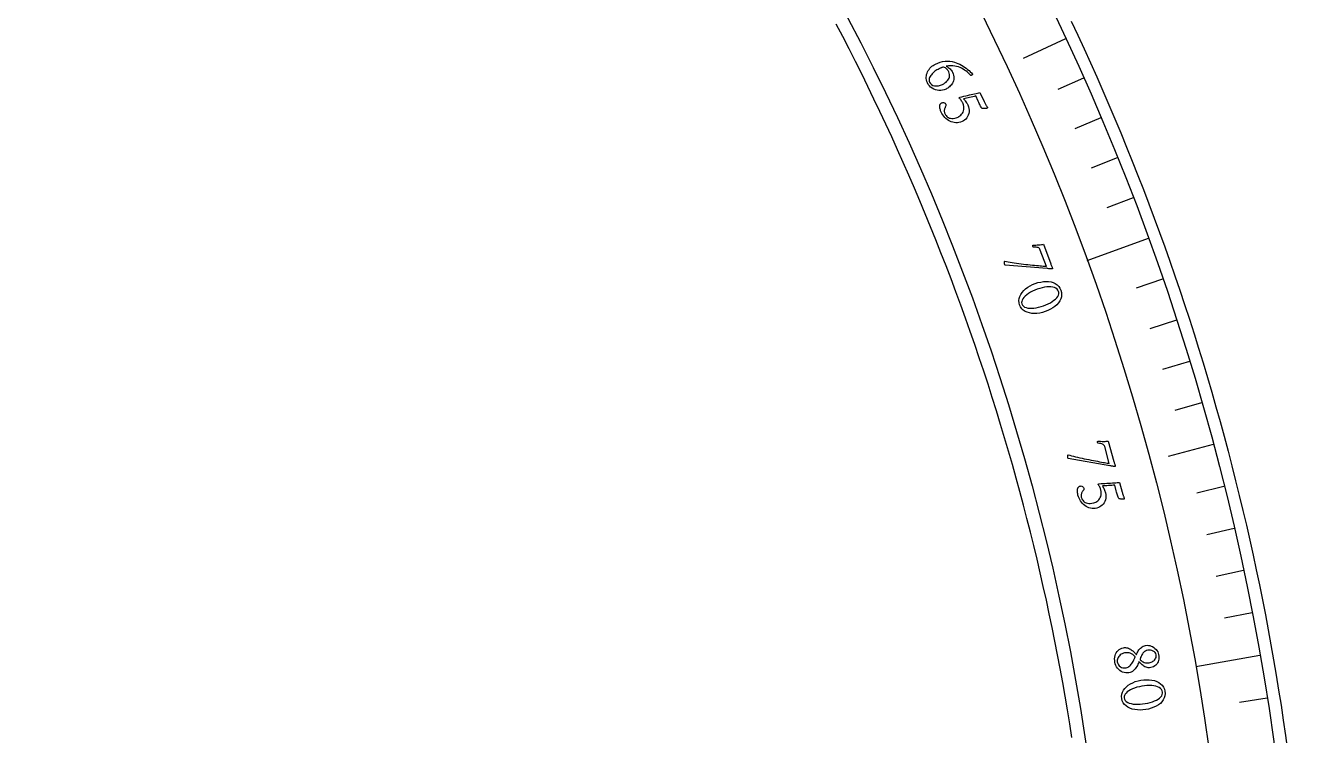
# Model space of a CAD drawing. Header units: millimetres. Extents: x -78 to 78, y -78 to 100.
# Drawn here: x 37.74 to 77.6, y 10.97 to 33.22 of the extents above; entities that cross this region are included whole.
import ezdxf

# ---------------------------------------------------------------- set-up
doc = ezdxf.new("R2010")
doc.units = ezdxf.units.MM
for name, color, linetype in [('CUT_INNER', 6, 'Continuous'), ('CUT_OUTER', 1, 'Continuous'), ('ENGRAVE', 7, 'Continuous'), ('ENGRAVE_FINE', 8, 'Continuous'), ('TEXT', 5, 'Continuous')]:
    doc.layers.add(name, color=color, linetype=linetype)

msp = doc.modelspace()

# ---------------------------------------------------------------- linework, layer by layer
at = {"layer": 'CUT_INNER'}
msp.add_lwpolyline([(70.5319, 10.9051), (70.4637, 11.3377), (70.3928, 11.7698), (70.3193, 12.2016), (70.2431, 12.6328), (70.1642, 13.0636), (70.0828, 13.4938), (69.9986, 13.9236), (69.9119, 14.3528), (69.8225, 14.7815), (69.7305, 15.2097), (69.6359, 15.6373), (69.5386, 16.0642), (69.4387, 16.4906), (69.3362, 16.9164), (69.2311, 17.3415), (69.1234, 17.766), (69.0131, 18.1898), (68.9002, 18.6129), (68.7847, 19.0353), (68.6666, 19.457), (68.5459, 19.878), (68.4227, 20.2982), (68.2968, 20.7176), (68.1684, 21.1363), (68.0375, 21.5542), (67.9039, 21.9712), (67.7678, 22.3875), (67.6292, 22.8029), (67.488, 23.2174), (67.3443, 23.6311), (67.198, 24.0438), (67.0492, 24.4557), (66.8979, 24.8666), (66.744, 25.2767), (66.5877, 25.6857), (66.4288, 26.0938), (66.2675, 26.5009), (66.1036, 26.907), (65.9373, 27.3121), (65.7685, 27.7162), (65.5972, 28.1192), (65.4234, 28.5212), (65.2472, 28.9221), (65.0685, 29.3219), (64.8873, 29.7206), (64.7037, 30.1182), (64.5177, 30.5146), (64.3293, 30.9099), (64.1384, 31.304), (63.9451, 31.697), (63.7494, 32.0888), (63.5513, 32.4793), (63.3508, 32.8686), (63.148, 33.2567)], dxfattribs=at)
at = {"layer": 'CUT_OUTER'}
msp.add_lwpolyline([(70.5112, 33.3493), (70.7145, 32.916), (70.9151, 32.4815), (71.1131, 32.0458), (71.3084, 31.6088), (71.501, 31.1707), (71.6909, 30.7314), (71.8781, 30.2909), (72.0626, 29.8493), (72.2444, 29.4066), (72.4235, 28.9627), (72.5998, 28.5178), (72.7734, 28.0718), (72.9443, 27.6248), (73.1124, 27.1767), (73.2778, 26.7275), (73.4404, 26.2774), (73.6003, 25.8263), (73.7574, 25.3742), (73.9117, 24.9212), (74.0632, 24.4672), (74.2119, 24.0123), (74.3579, 23.5565), (74.501, 23.0998), (74.6413, 22.6422), (74.7789, 22.1838), (74.9136, 21.7245), (75.0455, 21.2645), (75.1745, 20.8036), (75.3008, 20.3419), (75.4242, 19.8795), (75.5447, 19.4164), (75.6624, 18.9525), (75.7773, 18.4878), (75.8893, 18.0225), (75.9985, 17.5565), (76.1048, 17.0899), (76.2082, 16.6226), (76.3088, 16.1547), (76.4064, 15.6862), (76.5013, 15.217), (76.5932, 14.7474), (76.6822, 14.2771), (76.7684, 13.8063), (76.8517, 13.335), (76.932, 12.8632), (77.0095, 12.3909), (77.0841, 11.9182), (77.1558, 11.445), (77.2245, 10.9713), (77.2904, 10.4973)], dxfattribs=at)
at = {"layer": 'ENGRAVE'}
for points in [[(70.3315, 32.7961), (69.0095, 32.1797)], [(72.9222, 26.5415), (71.0033, 25.8431)], [(74.958, 20.0849), (73.5491, 19.7074)], [(76.4232, 13.4755), (74.4122, 13.1209)]]:
    msp.add_lwpolyline(points, dxfattribs=at)
for radius in [77.6022, 75.5602, 71.7678]:
    msp.add_circle((0, 0), radius, dxfattribs=at)
at = {"layer": 'ENGRAVE_FINE'}
for points in [[(70.8931, 31.5637), (70.0936, 31.2077)], [(71.4332, 30.3216), (70.6276, 29.9796)], [(71.9515, 29.0703), (71.1401, 28.7425)], [(72.4479, 27.8101), (71.6309, 27.4965)], [(73.3743, 25.2648), (72.5468, 24.9799)], [(73.8041, 23.9804), (72.9718, 23.71)], [(74.2114, 22.6887), (73.3744, 22.4328)], [(74.596, 21.3901), (73.7548, 21.1488)], [(75.2971, 18.7737), (74.4479, 18.562)], [(75.6133, 17.4567), (74.7605, 17.2598)], [(75.9064, 16.1344), (75.0504, 15.9524)], [(76.1764, 14.8072), (75.3173, 14.6402)], [(76.6468, 12.1397), (75.7824, 12.0028)]]:
    msp.add_lwpolyline(points, dxfattribs=at)
at = {"layer": 'TEXT'}
for points in [[(66.7918, 31.7508), (66.8125, 31.7012), (66.8265, 31.6535), (66.8339, 31.6076), (66.8346, 31.5636), (66.8299, 31.5216), (66.821, 31.482), (66.8078, 31.4446), (66.7903, 31.4094), (66.7697, 31.3767), (66.747, 31.3464), (66.7222, 31.3187), (66.6953, 31.2935), (66.6677, 31.271), (66.6406, 31.2516), (66.6141, 31.235), (66.5881, 31.2215), (66.5342, 31.2002), (66.4791, 31.1863), (66.4227, 31.1798), (66.3651, 31.1806), (66.3082, 31.1884), (66.2535, 31.2026), (66.2013, 31.2233), (66.1514, 31.2505), (66.1055, 31.2839), (66.0652, 31.3235), (66.0307, 31.3691), (66.0017, 31.4209), (65.9841, 31.4641), (65.9723, 31.5075), (65.9661, 31.5511), (65.9658, 31.5949), (65.9705, 31.6383), (65.9794, 31.6806), (65.9927, 31.7218), (66.0102, 31.762), (66.0315, 31.8006), (66.0559, 31.8374), (66.0835, 31.8722), (66.1144, 31.9052), (66.1475, 31.9354), (66.1821, 31.9624), (66.2182, 31.9859), (66.2558, 32.0061), (66.3299, 32.0383), (66.4049, 32.0636), (66.4808, 32.082), (66.5576, 32.0935), (66.6341, 32.0978), (66.709, 32.0946), (66.7824, 32.0838), (66.8542, 32.0655), (66.9081, 32.0471), (66.9618, 32.0252), (67.0153, 32), (67.0685, 31.9715), (67.1206, 31.9404), (67.1707, 31.9077), (67.2188, 31.8735), (67.2649, 31.8376), (67.308, 31.801), (67.3471, 31.7644), (67.3823, 31.7279), (67.4134, 31.6915), (67.415, 31.6844), (67.4131, 31.6773), (67.4079, 31.6701), (67.3992, 31.6628), (67.3894, 31.6561), (67.3811, 31.6506), (67.3741, 31.6464), (67.3685, 31.6435), (67.3426, 31.6704), (67.3137, 31.6985), (67.2818, 31.7278), (67.2469, 31.7583), (67.209, 31.7886), (67.1681, 31.8177), (67.1242, 31.8455), (67.0772, 31.8719), (67.0273, 31.8957), (66.9745, 31.9157), (66.9189, 31.9318), (66.8604, 31.9441), (66.7989, 31.9514), (66.7344, 31.9527), (66.667, 31.9479), (66.5965, 31.9371), (66.6286, 31.92), (66.6592, 31.9002), (66.6881, 31.8779), (66.7153, 31.8529), (66.7399, 31.8269), (66.7609, 31.8011), (66.7782, 31.7758), (66.7918, 31.7508)], [(66.5043, 31.9123), (66.4876, 31.9065), (66.4707, 31.9004), (66.4537, 31.8939), (66.4366, 31.8871), (66.4195, 31.8799), (66.4024, 31.8725), (66.3856, 31.8648), (66.3688, 31.8569), (66.3364, 31.8403), (66.3041, 31.8216), (66.2718, 31.8009), (66.2397, 31.778), (66.2086, 31.7535), (66.1797, 31.7278), (66.1529, 31.7008), (66.1281, 31.6726), (66.1063, 31.6436), (66.0882, 31.614), (66.0737, 31.584), (66.063, 31.5535), (66.0569, 31.5231), (66.0564, 31.4932), (66.0615, 31.4639), (66.0722, 31.4352), (66.0986, 31.3938), (66.1337, 31.3617), (66.1778, 31.3388), (66.2307, 31.3252), (66.289, 31.3212), (66.3492, 31.3271), (66.4114, 31.3429), (66.4755, 31.3687), (66.5155, 31.3894), (66.5525, 31.4125), (66.5866, 31.4381), (66.6178, 31.466), (66.6448, 31.4961), (66.6668, 31.5282), (66.6836, 31.5622), (66.6952, 31.5982), (66.7005, 31.636), (66.6984, 31.6755), (66.6888, 31.7166), (66.6718, 31.7593), (66.6608, 31.7802), (66.6477, 31.8015), (66.6325, 31.8232), (66.6151, 31.8451), (66.5943, 31.866), (66.569, 31.8841), (66.539, 31.8995), (66.5043, 31.9123)], [(67.2701, 30.7245), (67.2923, 30.6673), (67.306, 30.6115), (67.3112, 30.5572), (67.3079, 30.5043), (67.2977, 30.4537), (67.282, 30.4063), (67.2608, 30.3619), (67.2341, 30.3207), (67.2032, 30.2837), (67.1691, 30.2518), (67.132, 30.2252), (67.0918, 30.2038), (67.042, 30.1846), (66.9922, 30.1719), (66.9424, 30.1655), (66.8925, 30.1655), (66.8433, 30.171), (66.7956, 30.1814), (66.7492, 30.1965), (66.7043, 30.2165), (66.6613, 30.2406), (66.6206, 30.2682), (66.5824, 30.2995), (66.5465, 30.3344), (66.5135, 30.3721), (66.4841, 30.412), (66.458, 30.4541), (66.4355, 30.4983), (66.427, 30.5185), (66.4189, 30.5417), (66.411, 30.5678), (66.4033, 30.5969), (66.397, 30.6272), (66.3928, 30.6569), (66.3909, 30.686), (66.3912, 30.7144), (66.3931, 30.7207), (66.3965, 30.7288), (66.4015, 30.7389), (66.4079, 30.7509), (66.4157, 30.7629), (66.4247, 30.773), (66.4349, 30.7813), (66.4462, 30.7877), (66.4667, 30.7954), (66.4866, 30.799), (66.506, 30.7986), (66.5249, 30.7943), (66.542, 30.7867), (66.5564, 30.7768), (66.5679, 30.7645), (66.5766, 30.7499), (66.5834, 30.7303), (66.5853, 30.711), (66.5824, 30.6921), (66.5746, 30.6735), (66.565, 30.6552), (66.5562, 30.6372), (66.5484, 30.6194), (66.5415, 30.602), (66.5354, 30.5816), (66.5319, 30.5608), (66.5312, 30.5396), (66.5332, 30.5181), (66.5373, 30.4967), (66.5426, 30.4761), (66.5492, 30.4562), (66.5571, 30.4371), (66.5707, 30.4122), (66.5879, 30.3888), (66.6088, 30.3669), (66.6333, 30.3465), (66.6615, 30.3289), (66.6934, 30.3156), (66.7291, 30.3066), (66.7686, 30.3017), (66.8118, 30.3025), (66.8585, 30.3102), (66.9088, 30.3249), (66.9626, 30.3467), (66.9929, 30.3627), (67.022, 30.3828), (67.05, 30.4071), (67.0768, 30.4356), (67.1008, 30.4679), (67.1202, 30.5036), (67.135, 30.5429), (67.1452, 30.5856), (67.1488, 30.6317), (67.144, 30.6808), (67.1307, 30.733), (67.1089, 30.7882), (67.1005, 30.8052), (67.0896, 30.8245), (67.0763, 30.846), (67.0607, 30.8697), (67.0445, 30.8925), (67.0297, 30.9115), (67.0163, 30.9265), (67.0041, 30.9377), (67.0033, 30.9408), (67.0037, 30.9444), (67.0053, 30.9484), (67.008, 30.9527), (67.0115, 30.957), (67.0154, 30.9607), (67.0198, 30.9638), (67.0245, 30.9664), (67.084, 30.9806), (67.1435, 30.9948), (67.2031, 31.009), (67.2626, 31.0231), (67.3211, 31.037), (67.3776, 31.0504), (67.4321, 31.0633), (67.4846, 31.0757), (67.5336, 31.0874), (67.5778, 31.0983), (67.6171, 31.1083), (67.6515, 31.1173), (67.7839, 30.828), (67.7933, 30.8079), (67.8034, 30.7877), (67.814, 30.7675), (67.8253, 30.7473), (67.8365, 30.728), (67.8471, 30.7105), (67.857, 30.6948), (67.8661, 30.6809), (67.8739, 30.6695), (67.8794, 30.6614), (67.8827, 30.6566), (67.8839, 30.6549), (67.8832, 30.6488), (67.8826, 30.6432), (67.8821, 30.638), (67.8816, 30.6333), (67.8808, 30.6292), (67.8791, 30.6258), (67.8764, 30.623), (67.8729, 30.6209), (67.8685, 30.6195), (67.8614, 30.6178), (67.8515, 30.616), (67.8389, 30.614), (67.8244, 30.6122), (67.8089, 30.6108), (67.7925, 30.6099), (67.7751, 30.6095), (67.7576, 30.6098), (67.7408, 30.6112), (67.7247, 30.6137), (67.7094, 30.6173), (67.6978, 30.6375), (67.6854, 30.6597), (67.672, 30.6839), (67.6577, 30.7101), (67.6427, 30.7386), (67.6269, 30.7699), (67.6106, 30.804), (67.5935, 30.8407), (67.5183, 31.0051), (67.4704, 30.9939), (67.4221, 30.9824), (67.3736, 30.9707), (67.3248, 30.9586), (67.2763, 30.9466), (67.2289, 30.9353), (67.1826, 30.9247), (67.1373, 30.9146), (67.1548, 30.8966), (67.1731, 30.8752), (67.1922, 30.8505), (67.2121, 30.8223), (67.231, 30.7937), (67.2469, 30.7679), (67.2599, 30.7448), (67.2701, 30.7245)], [(69.8682, 25.745), (69.8758, 25.725), (69.884, 25.7043), (69.8929, 25.683), (69.9025, 25.6611), (69.9114, 25.6411), (69.9181, 25.6257), (69.9228, 25.6147), (69.9254, 25.6083), (69.9262, 25.6024), (69.9242, 25.5973), (69.9193, 25.5928), (69.9115, 25.5891), (69.8999, 25.5862), (69.8855, 25.5849), (69.8683, 25.5852), (69.8483, 25.5871), (69.8266, 25.5899), (69.8042, 25.5927), (69.781, 25.5955), (69.7571, 25.5983), (68.4387, 25.7084), (68.4347, 25.7109), (68.4311, 25.7148), (68.4278, 25.7199), (68.425, 25.7264), (68.4212, 25.7385), (68.4184, 25.7523), (68.4165, 25.768), (68.4156, 25.7854), (68.416, 25.8018), (68.4184, 25.8143), (68.4226, 25.8229), (68.4288, 25.8275), (68.4795, 25.8169), (68.5347, 25.8065), (68.5944, 25.7964), (68.6588, 25.7864), (68.7262, 25.7766), (68.7954, 25.767), (68.8662, 25.7575), (68.9387, 25.7481), (69.0116, 25.739), (69.0838, 25.7305), (69.1551, 25.7224), (69.2257, 25.7149), (69.2943, 25.7079), (69.3596, 25.7014), (69.4216, 25.6954), (69.4804, 25.69), (69.5347, 25.685), (69.5833, 25.6805), (69.6262, 25.6765), (69.6634, 25.6731), (69.6934, 25.6703), (69.7148, 25.6682), (69.7277, 25.667), (69.732, 25.6666), (69.5412, 26.1791), (69.5284, 26.2063), (69.5122, 26.2282), (69.4929, 26.2448), (69.4703, 26.256), (69.4436, 26.2629), (69.4119, 26.2669), (69.3753, 26.2677), (69.3337, 26.2655), (69.3275, 26.2658), (69.3218, 26.2692), (69.3167, 26.2758), (69.3121, 26.2855), (69.311, 26.2892), (69.3101, 26.2939), (69.3094, 26.2997), (69.3088, 26.3066), (69.3085, 26.3136), (69.3085, 26.3197), (69.3088, 26.325), (69.3095, 26.3293), (69.3555, 26.3316), (69.4017, 26.3345), (69.4482, 26.338), (69.4949, 26.3419), (69.539, 26.346), (69.5778, 26.35), (69.6113, 26.3539), (69.6394, 26.3577)], [(70.1853, 24.9198), (70.2042, 24.8488), (70.2101, 24.7794), (70.2028, 24.7118), (70.1825, 24.6459), (70.1509, 24.5827), (70.1098, 24.5229), (70.0592, 24.4665), (69.9991, 24.4137), (69.9315, 24.3651), (69.8582, 24.3218), (69.7792, 24.2836), (69.6944, 24.2506), (69.6075, 24.224), (69.5218, 24.205), (69.4373, 24.1936), (69.3541, 24.1898), (69.2741, 24.194), (69.1992, 24.2064), (69.1296, 24.227), (69.0652, 24.2559), (69.008, 24.2934), (68.9601, 24.34), (68.9215, 24.3958), (68.8922, 24.4607), (68.8746, 24.5278), (68.8698, 24.5943), (68.8777, 24.6603), (68.8984, 24.7256), (68.93, 24.7892), (68.9709, 24.8496), (69.021, 24.9069), (69.0802, 24.9611), (69.147, 25.0111), (69.2197, 25.0559), (69.2981, 25.0954), (69.3823, 25.1296), (69.4689, 25.1573), (69.5544, 25.1773), (69.6388, 25.1896), (69.722, 25.1942), (69.8022, 25.1905), (69.8771, 25.1781), (69.9469, 25.1571), (70.0115, 25.1274), (70.0689, 25.0889), (70.117, 25.0415), (70.1558, 24.9851), (70.1853, 24.9198)], [(70.115, 24.8831), (70.0955, 24.9225), (70.0675, 24.9555), (70.0309, 24.9821), (69.9857, 25.0022), (69.9336, 25.0161), (69.8762, 25.0242), (69.8135, 25.0263), (69.7455, 25.0226), (69.6739, 25.0133), (69.6001, 24.9984), (69.5242, 24.9782), (69.4462, 24.9525), (69.3706, 24.923), (69.2996, 24.8905), (69.2333, 24.8551), (69.1716, 24.8167), (69.1161, 24.7766), (69.0682, 24.736), (69.0279, 24.6947), (68.9951, 24.6529), (68.9714, 24.6115), (68.9582, 24.5714), (68.9555, 24.5326), (68.9633, 24.4951), (68.9836, 24.4538), (69.0126, 24.4198), (69.0502, 24.3932), (69.0964, 24.374), (69.1497, 24.3614), (69.2084, 24.3549), (69.2725, 24.3544), (69.3419, 24.36), (69.4148, 24.3709), (69.4892, 24.3865), (69.5652, 24.4069), (69.6426, 24.432), (69.7192, 24.4611), (69.7903, 24.4928), (69.8561, 24.5272), (69.9164, 24.5641), (69.9703, 24.6029), (70.0166, 24.6425), (70.0554, 24.6831), (70.0866, 24.7245), (70.109, 24.7658), (70.1212, 24.806), (70.1232, 24.8451), (70.115, 24.8831)], [(71.8461, 19.5576), (71.852, 19.537), (71.8584, 19.5157), (71.8654, 19.4937), (71.873, 19.4711), (71.8801, 19.4504), (71.8855, 19.4344), (71.8892, 19.4231), (71.8912, 19.4165), (71.8915, 19.4105), (71.8891, 19.4056), (71.8838, 19.4016), (71.8757, 19.3985), (71.8639, 19.3966), (71.8494, 19.3966), (71.8323, 19.3984), (71.8126, 19.4021), (71.7912, 19.4067), (71.7691, 19.4115), (71.7463, 19.4163), (71.7227, 19.4212), (70.4189, 19.6457), (70.4151, 19.6486), (70.4119, 19.6528), (70.4091, 19.6582), (70.4068, 19.6649), (70.4041, 19.6772), (70.4025, 19.6913), (70.402, 19.707), (70.4026, 19.7245), (70.4044, 19.7408), (70.4079, 19.753), (70.4129, 19.7612), (70.4194, 19.7653), (70.469, 19.7503), (70.5231, 19.7351), (70.5817, 19.7198), (70.6449, 19.7043), (70.7113, 19.6886), (70.7793, 19.673), (70.849, 19.6574), (70.9204, 19.6417), (70.9923, 19.6263), (71.0634, 19.6115), (71.1338, 19.5973), (71.2035, 19.5837), (71.2712, 19.5707), (71.3357, 19.5586), (71.3969, 19.5472), (71.455, 19.5366), (71.5087, 19.5269), (71.5567, 19.5182), (71.5991, 19.5105), (71.6358, 19.5038), (71.6655, 19.4984), (71.6867, 19.4945), (71.6994, 19.4922), (71.7036, 19.4914), (71.5583, 20.0185), (71.5478, 20.0468), (71.5336, 20.07), (71.5158, 20.0882), (71.4943, 20.1013), (71.4683, 20.1106), (71.4371, 20.1173), (71.4007, 20.1213), (71.3591, 20.1227), (71.3529, 20.1235), (71.3475, 20.1275), (71.343, 20.1345), (71.3393, 20.1446), (71.3385, 20.1483), (71.338, 20.1531), (71.3378, 20.1589), (71.3378, 20.1659), (71.3381, 20.1729), (71.3386, 20.179), (71.3395, 20.1841), (71.3405, 20.1884), (71.3865, 20.1867), (71.4328, 20.1856), (71.4794, 20.1849), (71.5263, 20.1848), (71.5706, 20.185), (71.6096, 20.1856), (71.6433, 20.1866), (71.6716, 20.1879)], [(71.5833, 18.5764), (71.5953, 18.5162), (71.5991, 18.4589), (71.5948, 18.4045), (71.5824, 18.353), (71.5635, 18.305), (71.5398, 18.2609), (71.5112, 18.221), (71.4778, 18.185), (71.4409, 18.1539), (71.4019, 18.1285), (71.3607, 18.1087), (71.3173, 18.0946), (71.265, 18.0844), (71.2138, 18.0804), (71.1636, 18.0828), (71.1145, 18.0914), (71.067, 18.1055), (71.0217, 18.1239), (70.9787, 18.1469), (70.9379, 18.1743), (70.8997, 18.2055), (70.8645, 18.2398), (70.8323, 18.2773), (70.803, 18.3178), (70.7771, 18.3607), (70.755, 18.4051), (70.7367, 18.4511), (70.7222, 18.4986), (70.7174, 18.5199), (70.7133, 18.5442), (70.7101, 18.5713), (70.7076, 18.6013), (70.7066, 18.6322), (70.7077, 18.6622), (70.7108, 18.6911), (70.716, 18.7191), (70.719, 18.7249), (70.7238, 18.7324), (70.7304, 18.7414), (70.7389, 18.7521), (70.7487, 18.7626), (70.7593, 18.771), (70.7707, 18.7774), (70.7829, 18.7818), (70.8044, 18.7857), (70.8247, 18.7858), (70.8438, 18.7821), (70.8616, 18.7745), (70.8772, 18.7641), (70.8896, 18.7518), (70.8988, 18.7377), (70.9049, 18.7218), (70.9081, 18.7013), (70.9066, 18.682), (70.9004, 18.6639), (70.8896, 18.6469), (70.8769, 18.6306), (70.8652, 18.6144), (70.8544, 18.5983), (70.8446, 18.5823), (70.835, 18.5632), (70.828, 18.5434), (70.8236, 18.5227), (70.8219, 18.5011), (70.8221, 18.4793), (70.8238, 18.4581), (70.8268, 18.4374), (70.8313, 18.4171), (70.8404, 18.3902), (70.8532, 18.3642), (70.87, 18.339), (70.8906, 18.3147), (70.9153, 18.2925), (70.9445, 18.2739), (70.9781, 18.2588), (71.0161, 18.2471), (71.0587, 18.2404), (71.1061, 18.2399), (71.1582, 18.2456), (71.215, 18.2577), (71.2475, 18.2682), (71.2797, 18.283), (71.3115, 18.3021), (71.3428, 18.3254), (71.3721, 18.353), (71.3974, 18.3849), (71.4188, 18.421), (71.4362, 18.4613), (71.4478, 18.506), (71.4516, 18.5552), (71.4476, 18.6089), (71.4357, 18.6671), (71.4303, 18.6854), (71.423, 18.7062), (71.4136, 18.7297), (71.4024, 18.7557), (71.3904, 18.7811), (71.3791, 18.8023), (71.3685, 18.8194), (71.3585, 18.8325), (71.3582, 18.8358), (71.3592, 18.8392), (71.3614, 18.8429), (71.3649, 18.8467), (71.3691, 18.8503), (71.3736, 18.8532), (71.3784, 18.8555), (71.3835, 18.8573), (71.4446, 18.8609), (71.5057, 18.8646), (71.5668, 18.8682), (71.6279, 18.8718), (71.6879, 18.8753), (71.7459, 18.8787), (71.8018, 18.8819), (71.8556, 18.885), (71.9059, 18.8881), (71.9513, 18.8911), (71.9917, 18.8941), (72.0272, 18.897), (72.1073, 18.5891), (72.1131, 18.5676), (72.1195, 18.546), (72.1265, 18.5243), (72.1341, 18.5024), (72.1418, 18.4815), (72.1491, 18.4624), (72.1561, 18.4452), (72.1628, 18.43), (72.1684, 18.4174), (72.1725, 18.4085), (72.1749, 18.4031), (72.1757, 18.4013), (72.174, 18.3954), (72.1724, 18.3899), (72.171, 18.3849), (72.1698, 18.3804), (72.1682, 18.3765), (72.1659, 18.3735), (72.1629, 18.3712), (72.159, 18.3697), (72.1545, 18.369), (72.1472, 18.3687), (72.1371, 18.3686), (72.1243, 18.3688), (72.1097, 18.3695), (72.0943, 18.3709), (72.0779, 18.3728), (72.0608, 18.3754), (72.0436, 18.3788), (72.0273, 18.3831), (72.0119, 18.3883), (71.9973, 18.3945), (71.9895, 18.4164), (71.9811, 18.4404), (71.9721, 18.4666), (71.9626, 18.4949), (71.9527, 18.5256), (71.9427, 18.5592), (71.9325, 18.5955), (71.922, 18.6347), (71.8765, 18.8096), (71.8274, 18.8069), (71.7779, 18.804), (71.728, 18.8008), (71.6778, 18.7974), (71.6281, 18.7941), (71.5794, 18.7912), (71.5319, 18.7887), (71.4856, 18.7867), (71.4997, 18.7659), (71.514, 18.7417), (71.5285, 18.714), (71.5433, 18.6827), (71.5569, 18.6513), (71.5681, 18.6232), (71.5769, 18.5982), (71.5833, 18.5764)], [(73.2484, 13.5014), (73.2547, 13.4542), (73.2561, 13.4082), (73.2525, 13.3634), (73.244, 13.3198), (73.2306, 13.2784), (73.2124, 13.2403), (73.1895, 13.2053), (73.1618, 13.1737), (73.1293, 13.1462), (73.092, 13.1241), (73.0499, 13.1074), (73.0029, 13.0959), (72.963, 13.0912), (72.9249, 13.0919), (72.8886, 13.098), (72.8542, 13.1093), (72.8215, 13.1246), (72.7906, 13.1422), (72.7615, 13.1623), (72.7342, 13.1847), (72.7086, 13.2081), (72.6847, 13.2311), (72.6626, 13.2538), (72.6422, 13.276), (72.6387, 13.2812), (72.6354, 13.2826), (72.6323, 13.2801), (72.6293, 13.2737), (72.6167, 13.238), (72.6013, 13.2021), (72.5832, 13.1657), (72.5624, 13.1291), (72.5392, 13.0935), (72.5139, 13.0603), (72.4865, 13.0296), (72.4569, 13.0012), (72.4254, 12.9767), (72.3922, 12.9572), (72.3573, 12.9428), (72.3205, 12.9336), (72.2687, 12.9279), (72.2182, 12.9297), (72.1692, 12.9388), (72.1216, 12.9554), (72.0765, 12.9783), (72.0351, 13.0064), (71.9973, 13.0396), (71.9631, 13.078), (71.9336, 13.1204), (71.9097, 13.1656), (71.8916, 13.2136), (71.8791, 13.2644), (71.8716, 13.3199), (71.87, 13.3733), (71.8743, 13.4247), (71.8845, 13.474), (71.9002, 13.5202), (71.9211, 13.5623), (71.9473, 13.6003), (71.9786, 13.6343), (72.0146, 13.6634), (72.0547, 13.6869), (72.0988, 13.7048), (72.1471, 13.7172), (72.181, 13.7217), (72.2139, 13.7221), (72.246, 13.7185), (72.2772, 13.7108), (72.3072, 13.7), (72.3361, 13.687), (72.3636, 13.6718), (72.39, 13.6543), (72.4149, 13.6356), (72.4382, 13.6164), (72.4599, 13.5968), (72.48, 13.5767), (72.4985, 13.5573), (72.5153, 13.5396), (72.5303, 13.5237), (72.5436, 13.5095), (72.5473, 13.5069), (72.5503, 13.5063), (72.5527, 13.5079), (72.5543, 13.5115), (72.5645, 13.5362), (72.5773, 13.5623), (72.5927, 13.5899), (72.6108, 13.619), (72.6314, 13.6481), (72.6543, 13.6757), (72.6795, 13.7018), (72.7071, 13.7265), (72.7371, 13.7483), (72.7696, 13.7659), (72.8045, 13.7795), (72.8419, 13.7888), (72.8866, 13.7942), (72.931, 13.7931), (72.9748, 13.7856), (73.0183, 13.7717), (73.06, 13.7523), (73.0989, 13.7283), (73.1348, 13.6996), (73.1679, 13.6662), (73.1967, 13.6292), (73.2197, 13.5893), (73.2369, 13.5468), (73.2484, 13.5014)], [(71.955, 13.274), (71.9679, 13.2261), (71.988, 13.1849), (72.0151, 13.1503), (72.0493, 13.1224), (72.0889, 13.102), (72.1322, 13.0902), (72.1792, 13.0869), (72.2299, 13.0922), (72.2612, 13.1002), (72.2908, 13.1126), (72.3186, 13.1294), (72.3446, 13.1507), (72.3687, 13.1747), (72.391, 13.2002), (72.4113, 13.2269), (72.4298, 13.255), (72.4463, 13.2831), (72.461, 13.3101), (72.4738, 13.336), (72.4847, 13.3606), (72.4937, 13.3824), (72.5007, 13.3997), (72.5059, 13.4125), (72.5091, 13.4207), (72.5102, 13.4251), (72.5109, 13.4289), (72.5111, 13.432), (72.511, 13.4344), (72.5103, 13.4374), (72.5094, 13.4397), (72.5084, 13.4415), (72.5072, 13.4427), (72.472, 13.4776), (72.436, 13.5064), (72.3992, 13.5291), (72.3616, 13.5456), (72.322, 13.5562), (72.2793, 13.561), (72.2336, 13.5601), (72.1847, 13.5535), (72.1438, 13.5436), (72.1067, 13.53), (72.0736, 13.5127), (72.0443, 13.4918), (72.0189, 13.4681), (71.9976, 13.4429), (71.9804, 13.4162), (71.9671, 13.3878), (71.958, 13.3588), (71.9529, 13.3302), (71.9519, 13.3019), (71.955, 13.274)], [(73.1735, 13.4988), (73.1624, 13.5346), (73.1433, 13.5659), (73.1161, 13.5928), (73.0809, 13.6152), (73.0406, 13.6317), (72.9984, 13.641), (72.9542, 13.643), (72.908, 13.6378), (72.8703, 13.6283), (72.8366, 13.6147), (72.8069, 13.5969), (72.7811, 13.575), (72.7587, 13.5503), (72.7392, 13.5244), (72.7225, 13.4973), (72.7087, 13.4689), (72.6969, 13.4407), (72.686, 13.4145), (72.6763, 13.3901), (72.6675, 13.3676), (72.667, 13.365), (72.6669, 13.3619), (72.6671, 13.3583), (72.6677, 13.3542), (72.6679, 13.3533), (72.668, 13.3526), (72.6681, 13.3522), (72.6681, 13.3521), (72.6688, 13.349), (72.6698, 13.3463), (72.6709, 13.3438), (72.6723, 13.3417), (72.7007, 13.3151), (72.7312, 13.2923), (72.7638, 13.2732), (72.7985, 13.2577), (72.8351, 13.2468), (72.8736, 13.2412), (72.9138, 13.241), (72.9558, 13.2461), (72.9864, 13.2533), (73.0159, 13.2634), (73.0442, 13.2766), (73.0715, 13.2929), (73.0967, 13.3117), (73.1191, 13.3326), (73.1386, 13.3557), (73.1552, 13.381), (73.1677, 13.4081), (73.1749, 13.4368), (73.1768, 13.467), (73.1735, 13.4988)], [(73.4463, 12.3536), (73.4526, 12.2804), (73.4463, 12.2111), (73.4275, 12.1458), (73.396, 12.0844), (73.3539, 12.0276), (73.303, 11.9759), (73.2434, 11.9292), (73.1751, 11.8876), (73.1001, 11.8515), (73.0203, 11.8216), (72.9359, 11.7977), (72.8467, 11.7799), (72.7564, 11.7687), (72.6687, 11.7649), (72.5836, 11.7684), (72.5009, 11.7791), (72.4229, 11.7971), (72.3513, 11.8223), (72.2864, 11.8547), (72.2279, 11.8943), (72.1781, 11.9412), (72.139, 11.9954), (72.1107, 12.057), (72.0931, 12.126), (72.0875, 12.1952), (72.0943, 12.2616), (72.1135, 12.3251), (72.1452, 12.3859), (72.1874, 12.443), (72.2382, 12.4954), (72.2974, 12.5431), (72.3652, 12.5862), (72.4397, 12.6239), (72.519, 12.6554), (72.6031, 12.6806), (72.692, 12.6997), (72.7821, 12.712), (72.8697, 12.7168), (72.955, 12.7143), (73.0377, 12.7043), (73.116, 12.6868), (73.1877, 12.6616), (73.2528, 12.6288), (73.3112, 12.5883), (73.3611, 12.5404), (73.4002, 12.4854), (73.4286, 12.4231), (73.4463, 12.3536)], [(73.3707, 12.3297), (73.3584, 12.3719), (73.3365, 12.4093), (73.3051, 12.4418), (73.2641, 12.4695), (73.2152, 12.4922), (73.16, 12.5101), (73.0987, 12.5231), (73.0311, 12.5313), (72.9589, 12.5345), (72.8836, 12.5327), (72.8054, 12.5259), (72.7241, 12.5142), (72.6445, 12.4982), (72.5689, 12.4786), (72.4975, 12.4552), (72.4301, 12.4282), (72.3685, 12.3983), (72.3143, 12.3666), (72.2674, 12.333), (72.2278, 12.2975), (72.1973, 12.2608), (72.1773, 12.2236), (72.1679, 12.1859), (72.1691, 12.1476), (72.182, 12.1034), (72.2046, 12.0649), (72.237, 12.0322), (72.2792, 12.0052), (72.3295, 11.9836), (72.3862, 11.967), (72.4492, 11.9554), (72.5185, 11.9488), (72.5922, 11.9469), (72.6682, 11.9494), (72.7465, 11.9562), (72.8272, 11.9675), (72.9076, 11.9829), (72.9832, 12.0017), (73.0539, 12.0242), (73.1198, 12.0501), (73.1795, 12.0789), (73.232, 12.1099), (73.2773, 12.1431), (73.3152, 12.1784), (73.3444, 12.2152), (73.3634, 12.2527), (73.3721, 12.2909), (73.3707, 12.3297)]]:
    msp.add_lwpolyline(points, close=True, dxfattribs=at)

doc.saveas('drawing.dxf')
